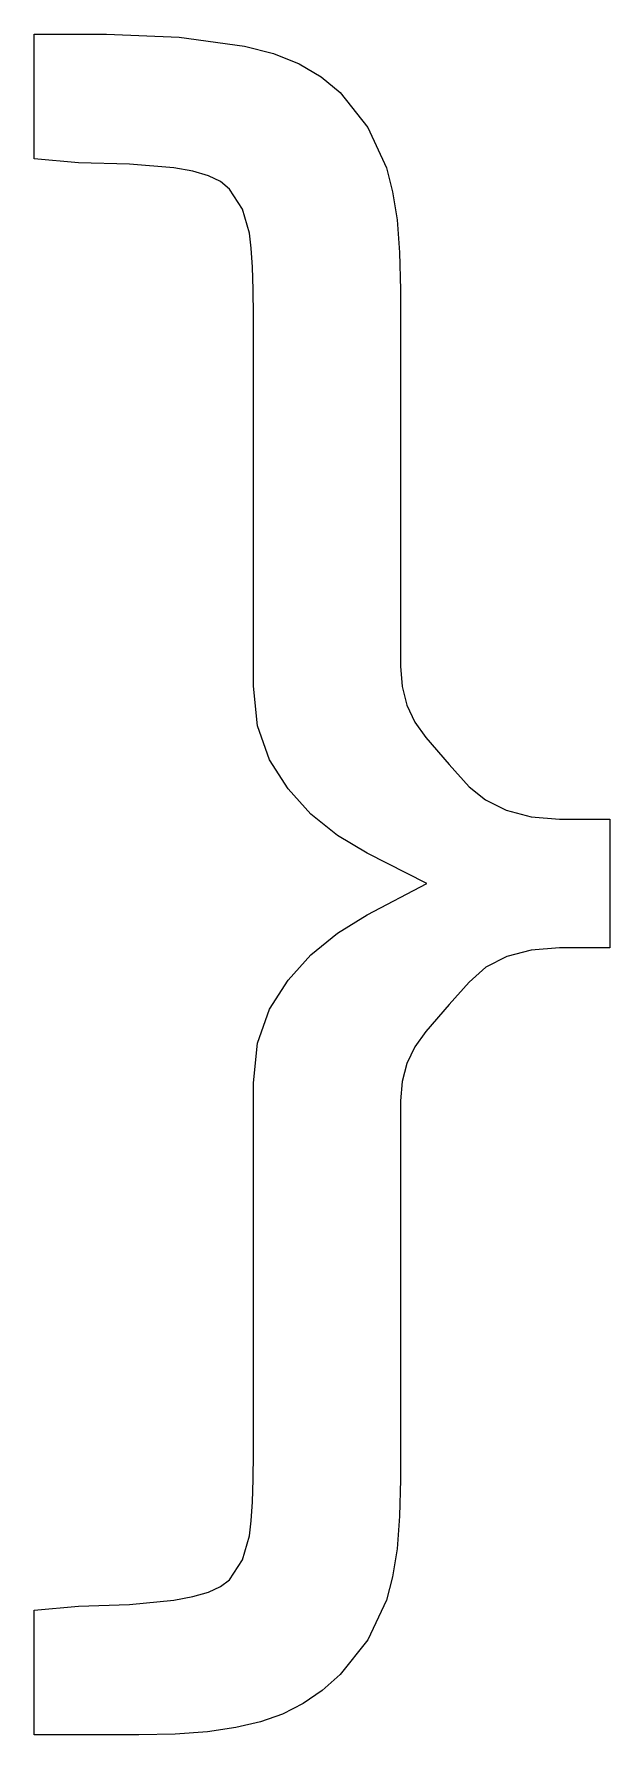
# Model space of a CAD drawing. Extents: x 0.8 to 4.7, y -1.6 to 10.1.
import ezdxf

# ---------------------------------------------------------------- set-up
doc = ezdxf.new("R2010")
doc.units = 0
doc.layers.get('0').update_dxf_attribs({"linetype": 'CONTINUOUS'})

msp = doc.modelspace()

# ---------------------------------------------------------------- linework, layer by layer
at = {"color": 0}
for p, q in [((0.763889, 9.27778), (0.763889, 10.1389)), ((0.763889, 10.1389), (1.26389, 10.1389)), ((1.26389, 10.1389), (1.76563, 10.1181)), ((1.76563, 10.1181), (2.21528, 10.0556)), ((2.21528, 10.0556), (2.41531, 10.0043)), ((2.41531, 10.0043), (2.59201, 9.93403)), ((2.59201, 9.93403), (2.74522, 9.84461)), ((2.74522, 9.84461), (2.875, 9.73611)), ((2.875, 9.73611), (3.06597, 9.49479)), ((3.06597, 9.49479), (3.19444, 9.21528)), ((1.06944, 9.25), (0.763889, 9.27778)), ((1.42182, 9.24138), (1.06944, 9.25)), ((1.72917, 9.21528), (1.42182, 9.24138)), ((1.85981, 9.19314), (1.72917, 9.21528)), ((1.96701, 9.16146), (1.85981, 9.19314)), ((2.05072, 9.12022), (1.96701, 9.16146)), ((3.19444, 9.21528), (3.23697, 9.05083)), ((2.11111, 9.06944), (2.05072, 9.12022)), ((2.20133, 8.93061), (2.11111, 9.06944)), ((3.23697, 9.05083), (3.26736, 8.85596)), ((2.25, 8.76389), (2.20133, 8.93061)), ((3.26736, 8.85596), (3.28558, 8.63069)), ((2.2621, 8.66064), (2.25, 8.76389)), ((2.27078, 8.53131), (2.2621, 8.66064)), ((3.28558, 8.63069), (3.29167, 8.375)), ((2.27599, 8.37592), (2.27078, 8.53131)), ((2.27778, 8.19444), (2.27599, 8.37592)), ((3.29167, 8.375), (3.29167, 5.77778)), ((2.27778, 5.63889), (2.27778, 8.19444)), ((3.29167, 5.77778), (3.30251, 5.63764)), ((2.30556, 5.36632), (2.27778, 5.63889)), ((3.30251, 5.63764), (3.33507, 5.50874)), ((3.33507, 5.50874), (3.38932, 5.39111)), ((2.38889, 5.13194), (2.30556, 5.36632)), ((3.38932, 5.39111), (3.46528, 5.28472)), ((3.46528, 5.28472), (3.62668, 5.09896)), ((2.51557, 4.93061), (2.38889, 5.13194)), ((3.62668, 5.09896), (3.76389, 4.94444)), ((2.67361, 4.75694), (2.51557, 4.93061)), ((3.76389, 4.94444), (3.87674, 4.8559)), ((3.87674, 4.8559), (4.02083, 4.78472)), ((2.85758, 4.60938), (2.67361, 4.75694)), ((4.02083, 4.78472), (4.19271, 4.73785)), ((4.19271, 4.73785), (4.38889, 4.72222)), ((4.38889, 4.72222), (4.73611, 4.72222)), ((4.73611, 4.72222), (4.73611, 3.83333)), ((3.0625, 4.48611), (2.85758, 4.60938)), ((3.47222, 4.27778), (3.0625, 4.48611)), ((3.0625, 4.0625), (3.47222, 4.27778)), ((2.85764, 3.93403), (3.0625, 4.0625)), ((2.67361, 3.78472), (2.85764, 3.93403)), ((2.51563, 3.61111), (2.67361, 3.78472)), ((4.02431, 3.77431), (3.88108, 3.70053)), ((4.19358, 3.81858), (4.02431, 3.77431)), ((4.38889, 3.83333), (4.19358, 3.81858)), ((4.73611, 3.83333), (4.38889, 3.83333)), ((3.88108, 3.70053), (3.76389, 3.59722)), ((2.38889, 3.40972), (2.51563, 3.61111)), ((3.76389, 3.59722), (3.62668, 3.44271)), ((2.30556, 3.1754), (2.38889, 3.40972)), ((3.62668, 3.44271), (3.46528, 3.25694)), ((2.27778, 2.90278), (2.30556, 3.1754)), ((3.46528, 3.25694), (3.38932, 3.15147)), ((3.38932, 3.15147), (3.33507, 3.03646)), ((3.33507, 3.03646), (3.30251, 2.91189)), ((2.27778, 0.347222), (2.27778, 2.90278)), ((3.30251, 2.91189), (3.29167, 2.77778)), ((3.29167, 2.77778), (3.29167, 0.166667)), ((2.27599, 0.165799), (2.27778, 0.347222)), ((2.27078, 0.010417), (2.27599, 0.165799)), ((3.29167, 0.166667), (3.28558, -0.088542)), ((2.2621, -0.118869), (2.27078, 0.010417)), ((3.28558, -0.088542), (3.26736, -0.3125)), ((2.20139, -0.388889), (2.25, -0.222222)), ((2.25, -0.222222), (2.2621, -0.118869)), ((3.26736, -0.3125), (3.23697, -0.505208)), ((2.11111, -0.527778), (2.20139, -0.388889)), ((1.96701, -0.611111), (2.05078, -0.572917)), ((2.05078, -0.572917), (2.11111, -0.527778)), ((3.23697, -0.505208), (3.19444, -0.666667)), ((1.06944, -0.708333), (1.42182, -0.697917)), ((1.42182, -0.697917), (1.72917, -0.666667)), ((1.72917, -0.666667), (1.85981, -0.642361)), ((1.85981, -0.642361), (1.96701, -0.611111)), ((3.19444, -0.666667), (3.06597, -0.940918)), ((0.763889, -0.736111), (1.06944, -0.708333)), ((0.763889, -1.59722), (0.763889, -0.736111)), ((3.06597, -0.940918), (2.875, -1.18056)), ((2.75217, -1.28944), (2.61979, -1.38021)), ((2.875, -1.18056), (2.75217, -1.28944)), ((2.61979, -1.38021), (2.47786, -1.45269)), ((2.32639, -1.50694), (2.15662, -1.54639)), ((2.47786, -1.45269), (2.32639, -1.50694)), ((1.48611, -1.59722), (0.763889, -1.59722)), ((1.73649, -1.59153), (1.48611, -1.59722)), ((1.96001, -1.5746), (1.73649, -1.59153)), ((2.15662, -1.54639), (1.96001, -1.5746))]:
    msp.add_line(p, q, dxfattribs=at)

doc.saveas('drawing.dxf')
